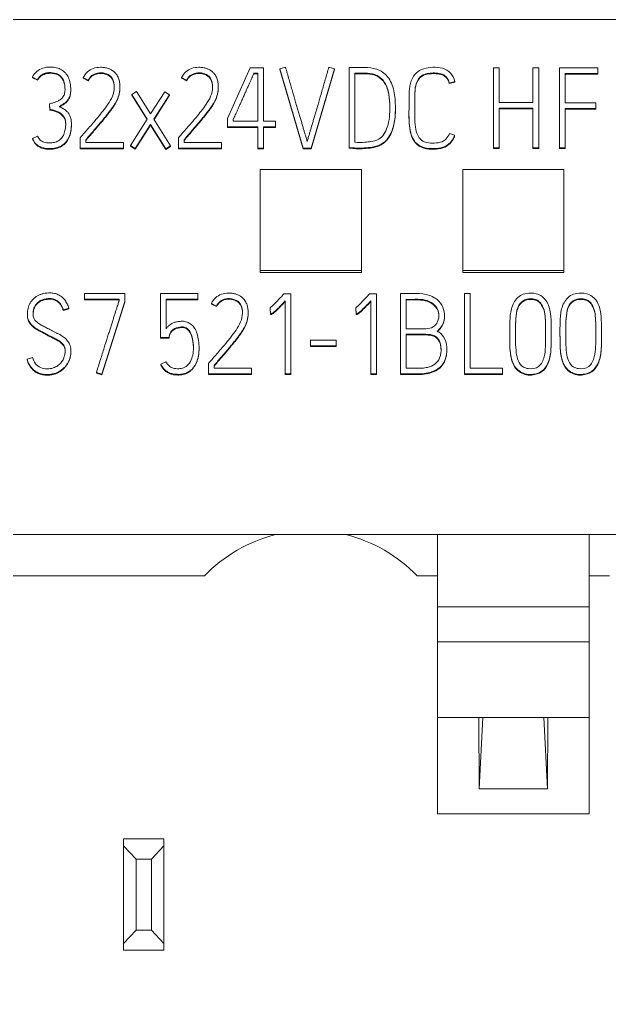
# Model space of a CAD drawing. Header units: millimetres. Extents: x 41350 to 54029, y 25852 to 34717.
# Drawn here: x 46989.67 to 47001.32, y 33548.62 to 33567.9 of the extents above; entities that cross this region are included whole.
import ezdxf

# ---------------------------------------------------------------- set-up
doc = ezdxf.new("R2010")
doc.units = ezdxf.units.MM
doc.set_wipeout_variables(frame=1)
doc.layers.add('! NO PLOT !', color=7, linetype='Continuous', true_color=0xff75dd, plot=False)
doc.layers.add('004-PI-DIN Šina', color=3, linetype='Continuous')
doc.layers.add('SI-ORMAR-Oprema', color=30, linetype='Continuous', lineweight=5)

# ---------------------------------------------------------------- blocks, each defined once
blk = doc.blocks.new('*U554')
at = {"layer": '004-PI-DIN Šina'}
for p, q in [((45.323, 69.85), (-241.3, 69.85)), ((45.323, 69.35), (-241.3, 69.35)), ((45.323, 57.85), (-241.3, 57.85)), ((45.323, 57.789), (-241.3, 57.789)), ((45.323, 52.625), (-241.3, 52.625))]:
    blk.add_line(p, q, dxfattribs=at)
blk = doc.blocks.new('6ES7521-1BL00-0AB0')
blk.add_wipeout([(-17.4, 69.029), (17.4, 69.029), (17.4, -77.971), (-17.4, -77.971)]).dxf.layer = 'SI-ORMAR-Oprema'
blk.add_wipeout([(-17.4, 69.029), (17.4, 69.029), (17.4, -77.971), (-17.4, -77.971)]).dxf.layer = 'SI-ORMAR-Oprema'
at = {"layer": 'SI-ORMAR-Oprema'}
for p, q in [((12.4, 69.029), (-12.4, 69.029)), ((-5.198, 68.075), (-5.646, 67.071)), ((-4.934, 68.075), (-5.198, 68.075)), ((-4.934, 67.018), (-4.934, 68.075)), ((-4.501, 68.086), (-4.61, 68.055)), ((-4.61, 68.055), (-4.148, 66.488)), ((-4.61, 68.055), (-4.61, 68.043)), ((-4.61, 68.043), (-4.148, 66.475)), ((-3.993, 66.488), (-3.533, 68.055)), ((-3.993, 66.475), (-3.533, 68.043)), ((-3.533, 68.055), (-3.642, 68.086)), ((-3.533, 68.055), (-3.533, 68.043)), ((-3.243, 68.079), (-3.243, 66.499)), ((-0.393, 68.073), (-0.393, 66.49)), ((-0.282, 68.073), (-0.393, 68.073)), ((-0.282, 67.386), (-0.282, 68.073)), ((0.501, 68.073), (0.388, 68.073)), ((0.388, 68.073), (0.388, 67.386)), ((0.501, 66.49), (0.501, 68.073)), ((0.911, 68.075), (0.911, 66.492)), ((1.673, 68.075), (0.911, 68.075)), ((1.673, 67.963), (1.673, 68.075)), ((-9.498, 67.89), (-9.498, 67.877)), ((-9.396, 67.839), (-9.498, 67.89)), ((-9.396, 67.827), (-9.498, 67.877)), ((-8.495, 67.879), (-8.495, 67.866)), ((-8.396, 67.828), (-8.495, 67.879)), ((-8.396, 67.816), (-8.495, 67.866)), ((-6.554, 67.879), (-6.554, 67.866)), ((-6.454, 67.828), (-6.554, 67.879)), ((-6.454, 67.816), (-6.554, 67.866)), ((-5.125, 67.965), (-5.125, 67.952)), ((-5.125, 67.965), (-5.047, 67.965)), ((-5.125, 67.952), (-5.047, 67.952)), ((-5.047, 67.965), (-5.047, 67.018)), ((-3.13, 67.967), (-3.13, 66.602)), ((1.025, 67.382), (1.025, 67.963)), ((1.025, 67.963), (1.673, 67.963)), ((1.025, 67.95), (1.673, 67.95)), ((1.673, 67.963), (1.673, 67.95)), ((-9.396, 67.839), (-9.396, 67.827)), ((-8.742, 67.629), (-8.742, 67.651)), ((-8.396, 67.828), (-8.396, 67.816)), ((-7.77, 67.687), (-7.77, 67.7)), ((-6.454, 67.828), (-6.454, 67.816)), ((-5.828, 67.687), (-5.828, 67.7)), ((-1.157, 67.8), (-1.265, 67.773)), ((-1.157, 67.787), (-1.265, 67.761)), ((-1.265, 67.773), (-1.265, 67.761)), ((-1.157, 67.8), (-1.157, 67.787)), ((-7.441, 67.606), (-7.537, 67.547)), ((-7.537, 67.547), (-7.537, 67.534)), ((-7.537, 67.547), (-7.231, 67.06)), ((-7.537, 67.534), (-7.235, 67.054)), ((-7.164, 67.164), (-7.441, 67.606)), ((-6.884, 67.602), (-7.164, 67.164)), ((-7.1, 67.06), (-6.791, 67.542)), ((-7.096, 67.054), (-6.791, 67.53)), ((-6.791, 67.542), (-6.884, 67.602)), ((-6.791, 67.542), (-6.791, 67.53)), ((-9.159, 67.362), (-9.159, 67.349)), ((-9.152, 67.252), (-9.159, 67.362)), ((-9.152, 67.239), (-9.159, 67.349)), ((-2.328, 67.262), (-2.328, 67.274)), ((-2.06, 67.438), (-2.06, 67.426)), ((-2.06, 67.303), (-2.06, 67.316)), ((0.388, 67.386), (-0.282, 67.386)), ((-0.282, 66.49), (-0.282, 67.274)), ((-0.282, 67.274), (0.388, 67.274)), ((0.388, 67.274), (0.388, 66.49)), ((1.633, 67.382), (1.025, 67.382)), ((1.025, 66.492), (1.025, 67.272)), ((1.025, 67.272), (1.633, 67.272)), ((1.633, 67.272), (1.633, 67.382)), ((1.633, 67.272), (1.633, 67.259)), ((-9.152, 67.252), (-9.152, 67.239)), ((-2.061, 67.138), (-2.061, 67.126)), ((-0.282, 67.261), (0.388, 67.261)), ((1.025, 67.259), (1.633, 67.259)), ((-8.728, 66.943), (-8.728, 66.964)), ((-7.231, 67.06), (-7.563, 66.536)), ((-7.468, 66.477), (-7.166, 66.955)), ((-7.468, 66.464), (-7.166, 66.942)), ((-7.166, 66.955), (-6.864, 66.473)), ((-7.166, 66.955), (-7.166, 66.942)), ((-7.166, 66.942), (-6.864, 66.46)), ((-6.769, 66.53), (-7.1, 67.06)), ((-5.646, 67.071), (-5.646, 66.908)), ((-5.646, 66.908), (-5.646, 66.896)), ((-5.646, 66.908), (-5.047, 66.908)), ((-5.646, 66.896), (-5.047, 66.896)), ((-5.535, 67.018), (-5.535, 67.047)), ((-5.535, 67.034), (-5.532, 67.042)), ((-5.047, 67.018), (-5.535, 67.018)), ((-5.047, 66.908), (-5.047, 66.488)), ((-4.698, 67.018), (-4.934, 67.018)), ((-4.934, 66.488), (-4.934, 66.908)), ((-4.934, 66.908), (-4.698, 66.908)), ((-4.934, 66.896), (-4.698, 66.896)), ((-4.698, 66.908), (-4.698, 67.018)), ((-4.698, 66.908), (-4.698, 66.896)), ((-9.498, 66.677), (-9.396, 66.724)), ((-8.555, 66.488), (-8.555, 66.69)), ((-6.614, 66.488), (-6.614, 66.69)), ((-1.263, 66.776), (-1.159, 66.739)), ((-1.159, 66.739), (-1.159, 66.726)), ((-9.498, 66.677), (-9.498, 66.665)), ((-8.444, 66.651), (-8.444, 66.598)), ((-8.444, 66.598), (-7.703, 66.598)), ((-7.703, 66.598), (-7.703, 66.488)), ((-7.563, 66.536), (-7.563, 66.524)), ((-7.563, 66.536), (-7.468, 66.477)), ((-7.563, 66.524), (-7.468, 66.464)), ((-6.864, 66.473), (-6.769, 66.53)), ((-6.864, 66.46), (-6.769, 66.517)), ((-6.769, 66.53), (-6.769, 66.517)), ((-6.503, 66.651), (-6.503, 66.598)), ((-6.503, 66.598), (-5.761, 66.598)), ((-5.761, 66.598), (-5.761, 66.488)), ((-3.243, 66.499), (-3.243, 66.486)), ((-8.555, 66.488), (-8.555, 66.475)), ((-7.703, 66.488), (-8.555, 66.488)), ((-7.703, 66.475), (-8.555, 66.475)), ((-7.703, 66.488), (-7.703, 66.475)), ((-7.468, 66.477), (-7.468, 66.464)), ((-6.864, 66.473), (-6.864, 66.46)), ((-5.761, 66.488), (-6.614, 66.488)), ((-6.614, 66.488), (-6.614, 66.475)), ((-5.761, 66.475), (-6.614, 66.475)), ((-5.761, 66.488), (-5.761, 66.475)), ((-5.047, 66.488), (-5.047, 66.475)), ((-5.047, 66.488), (-4.934, 66.488)), ((-5.047, 66.475), (-4.934, 66.475)), ((-4.934, 66.488), (-4.934, 66.475)), ((-4.148, 66.488), (-3.993, 66.488)), ((-4.148, 66.488), (-4.148, 66.475)), ((-4.148, 66.475), (-3.993, 66.475)), ((-3.993, 66.488), (-3.993, 66.475)), ((-0.393, 66.49), (-0.282, 66.49)), ((-0.393, 66.49), (-0.393, 66.477)), ((-0.393, 66.477), (-0.282, 66.477)), ((-0.282, 66.49), (-0.282, 66.477)), ((0.388, 66.49), (0.388, 66.477)), ((0.388, 66.49), (0.501, 66.49)), ((0.388, 66.477), (0.501, 66.477)), ((0.501, 66.49), (0.501, 66.477)), ((0.911, 66.492), (1.025, 66.492)), ((0.911, 66.492), (0.911, 66.48)), ((0.911, 66.48), (1.025, 66.48)), ((1.025, 66.492), (1.025, 66.48)), ((-5, 66.064), (-5, 64.065)), ((-3, 66.064), (-5, 66.064)), ((-3, 64.065), (-3, 66.064)), ((-1, 66.064), (-1, 64.065)), ((1, 66.064), (-1, 66.064)), ((1, 64.065), (1, 66.064)), ((-5, 64.065), (-5, 64.027)), ((-5, 64.065), (-3, 64.065)), ((-5, 64.027), (-3, 64.027)), ((-3, 64.065), (-3, 64.027)), ((-1, 64.065), (-1, 64.027)), ((-1, 64.065), (1, 64.065)), ((-1, 64.027), (1, 64.027)), ((1, 64.065), (1, 64.027)), ((-8.473, 63.614), (-8.473, 63.501)), ((-7.674, 63.614), (-8.473, 63.614)), ((-7.674, 63.453), (-7.674, 63.614)), ((-6.969, 63.611), (-6.23, 63.611)), ((-6.969, 62.74), (-6.969, 63.611)), ((-6.23, 63.611), (-6.23, 63.501)), ((-2.226, 62.024), (-2.226, 63.609)), ((-0.964, 63.609), (-0.964, 62.024)), ((-0.851, 63.609), (-0.964, 63.609)), ((-0.851, 62.137), (-0.851, 63.609)), ((-8.473, 63.501), (-8.473, 63.489)), ((-8.473, 63.501), (-7.785, 63.501)), ((-8.473, 63.489), (-7.785, 63.489)), ((-8.129, 62.018), (-7.674, 63.453)), ((-8.129, 62.005), (-7.674, 63.44)), ((-7.785, 63.501), (-7.785, 63.471)), ((-7.674, 63.453), (-7.674, 63.44)), ((-6.858, 63.501), (-6.858, 62.916)), ((-6.23, 63.501), (-6.858, 63.501)), ((-6.23, 63.489), (-6.858, 63.489)), ((-6.23, 63.501), (-6.23, 63.489)), ((-5.963, 63.416), (-5.963, 63.403)), ((-5.864, 63.365), (-5.963, 63.416)), ((-4.534, 63.603), (-4.394, 63.603)), ((-4.505, 62.022), (-4.505, 63.466)), ((-4.394, 63.603), (-4.394, 62.022)), ((-2.843, 63.603), (-2.703, 63.603)), ((-2.814, 62.022), (-2.814, 63.466)), ((-2.703, 63.603), (-2.703, 62.022)), ((-2.113, 63.497), (-2.113, 62.916)), ((-8.779, 63.321), (-8.888, 63.29)), ((-8.779, 63.308), (-8.888, 63.277)), ((-8.888, 63.29), (-8.888, 63.277)), ((-8.779, 63.321), (-8.779, 63.308)), ((-5.864, 63.352), (-5.963, 63.403)), ((-5.864, 63.365), (-5.864, 63.352)), ((-5.238, 63.223), (-5.238, 63.236)), ((-4.803, 63.328), (-4.803, 63.315)), ((-4.796, 63.211), (-4.803, 63.328)), ((-4.796, 63.198), (-4.803, 63.315)), ((-3.112, 63.328), (-3.112, 63.315)), ((-3.105, 63.211), (-3.112, 63.328)), ((-3.105, 63.198), (-3.112, 63.315)), ((-9.598, 63.201), (-9.598, 63.188)), ((-4.796, 63.211), (-4.796, 63.198)), ((-3.105, 63.211), (-3.105, 63.198)), ((-1.358, 63.161), (-1.358, 63.182)), ((-0.07, 62.875), (-0.07, 62.863)), ((0.75, 62.832), (0.75, 62.844)), ((0.922, 62.875), (0.922, 62.863)), ((1.741, 62.832), (1.741, 62.844)), ((-6.969, 62.74), (-6.969, 62.727)), ((-6.8, 62.74), (-6.969, 62.74)), ((-6.8, 62.727), (-6.969, 62.727)), ((-6.8, 62.74), (-6.8, 62.727)), ((-4.004, 62.687), (-4.004, 62.575)), ((-3.498, 62.687), (-4.004, 62.687)), ((-3.498, 62.575), (-3.498, 62.687)), ((-2.113, 62.806), (-2.113, 62.134)), ((-8.737, 62.463), (-8.737, 62.476)), ((-6.207, 62.521), (-6.207, 62.534)), ((-4.004, 62.575), (-4.004, 62.562)), ((-4.004, 62.575), (-3.498, 62.575)), ((-4.004, 62.562), (-3.498, 62.562)), ((-3.498, 62.575), (-3.498, 62.562)), ((-1.314, 62.489), (-1.314, 62.502)), ((-9.605, 62.317), (-9.496, 62.348)), ((-9.605, 62.317), (-9.605, 62.304)), ((-6.964, 62.218), (-6.862, 62.264)), ((-6.964, 62.218), (-6.964, 62.205)), ((-6.023, 62.024), (-6.023, 62.227)), ((-5.912, 62.187), (-5.912, 62.134)), ((-5.912, 62.134), (-5.171, 62.134)), ((-5.171, 62.134), (-5.171, 62.024)), ((-0.216, 62.137), (-0.851, 62.137)), ((-0.216, 62.024), (-0.216, 62.137)), ((-8.236, 62.053), (-8.129, 62.018)), ((-8.236, 62.053), (-8.236, 62.04)), ((-8.236, 62.04), (-8.129, 62.005)), ((-8.129, 62.018), (-8.129, 62.005)), ((-6.023, 62.024), (-6.023, 62.012)), ((-5.171, 62.024), (-6.023, 62.024)), ((-5.171, 62.012), (-6.023, 62.012)), ((-5.171, 62.024), (-5.171, 62.012)), ((-4.505, 62.022), (-4.505, 62.01)), ((-4.394, 62.022), (-4.505, 62.022)), ((-4.394, 62.01), (-4.505, 62.01)), ((-4.394, 62.022), (-4.394, 62.01)), ((-2.814, 62.022), (-2.814, 62.01)), ((-2.703, 62.022), (-2.814, 62.022)), ((-2.703, 62.01), (-2.814, 62.01)), ((-2.703, 62.022), (-2.703, 62.01)), ((-2.226, 62.024), (-2.226, 62.012)), ((-0.964, 62.024), (-0.964, 62.012)), ((-0.964, 62.024), (-0.216, 62.024)), ((-0.964, 62.012), (-0.216, 62.012)), ((-0.216, 62.024), (-0.216, 62.012)), ((12.4, 58.845), (-12.4, 58.845)), ((-1.5, 58.845), (-1.5, 57.418)), ((1.5, 58.845), (1.5, 57.418)), ((-6.1, 58.029), (-10, 58.029)), ((-1.5, 58.029), (-1.9, 58.029)), ((1.9, 58.029), (1.5, 58.029)), ((-1.5, 57.418), (-1.5, 56.729)), ((-1.5, 57.418), (1.5, 57.418)), ((1.5, 57.418), (1.5, 56.729)), ((-1.5, 56.729), (-1.5, 55.229)), ((-1.5, 56.729), (1.5, 56.729)), ((1.5, 56.729), (1.5, 55.229)), ((-1.5, 55.229), (-1.5, 53.329)), ((-1.5, 55.229), (1.5, 55.229)), ((-0.682, 55.229), (-0.674, 53.818)), ((-0.6, 55.229), (-0.674, 53.818)), ((0.674, 53.818), (0.6, 55.229)), ((0.674, 53.818), (0.682, 55.229)), ((1.5, 55.229), (1.5, 53.329)), ((-0.674, 53.818), (0.674, 53.818)), ((1.5, 53.329), (-1.5, 53.329)), ((-7.7, 52.829), (-6.9, 52.829)), ((-7.7, 52.695), (-7.7, 52.829)), ((-6.9, 52.829), (-6.9, 52.695)), ((-7.45, 52.429), (-7.7, 52.695)), ((-7.7, 50.762), (-7.7, 52.695)), ((-6.9, 52.695), (-7.15, 52.429)), ((-6.9, 52.695), (-6.9, 50.762)), ((-7.15, 52.429), (-7.45, 52.429)), ((-7.45, 52.429), (-7.45, 51.029)), ((-7.15, 51.029), (-7.15, 52.429)), ((-7.7, 50.762), (-7.45, 51.029)), ((-7.45, 51.029), (-7.15, 51.029)), ((-7.15, 51.029), (-6.9, 50.762)), ((-7.7, 50.629), (-7.7, 50.762)), ((-6.9, 50.762), (-6.9, 50.629)), ((-6.9, 50.629), (-7.7, 50.629))]:
    blk.add_line(p, q, dxfattribs=at)
for start, end in [(103.753, 136.3972), (43.6028, 76.247)]:
    blk.add_arc((-4, 56.029), 2.9, start, end, dxfattribs=at)
for points, knots in [([(-9.498, 67.89), (-9.479, 67.933), (-9.422, 68.006), (-9.293, 68.077), (-9.155, 68.093), (-9.028, 68.081), (-8.924, 68.042), (-8.841, 67.974), (-8.782, 67.881), (-8.748, 67.766), (-8.74, 67.666), (-8.743, 67.59), (-8.749, 67.547), (-8.761, 67.509), (-8.776, 67.475), (-8.793, 67.445), (-8.814, 67.419), (-8.837, 67.395), (-8.862, 67.374), (-8.888, 67.356), (-8.915, 67.34), (-8.941, 67.325), (-8.959, 67.316), (-8.968, 67.311)], [0, 0, 0, 0, 0.090044, 0.177969, 0.277991, 0.355408, 0.424426, 0.491004, 0.560177, 0.636379, 0.72419, 0.755913, 0.784262, 0.809647, 0.83316, 0.855708, 0.877614, 0.899011, 0.919895, 0.94045, 0.960699, 0.980541, 1, 1, 1, 1]), ([(-8.495, 67.879), (-8.476, 67.922), (-8.42, 67.997), (-8.298, 68.072), (-8.19, 68.086), (-8.114, 68.083), (-8.075, 68.079), (-8.039, 68.071), (-8.006, 68.062), (-7.976, 68.051), (-7.949, 68.038), (-7.924, 68.024), (-7.902, 68.009), (-7.883, 67.993), (-7.866, 67.976), (-7.852, 67.96), (-7.834, 67.937), (-7.815, 67.907), (-7.797, 67.868), (-7.785, 67.828), (-7.776, 67.786), (-7.771, 67.743), (-7.769, 67.702), (-7.771, 67.663), (-7.774, 67.626), (-7.779, 67.589), (-7.787, 67.553), (-7.796, 67.519), (-7.81, 67.481), (-7.829, 67.434), (-7.859, 67.38), (-7.896, 67.321), (-7.94, 67.259), (-7.989, 67.193), (-8.044, 67.124), (-8.103, 67.051), (-8.166, 66.976), (-8.233, 66.898), (-8.302, 66.817), (-8.373, 66.735), (-8.42, 66.679), (-8.444, 66.651)], [0, 0, 0, 0, 0.061339, 0.118477, 0.180647, 0.199061, 0.216082, 0.231833, 0.246526, 0.260308, 0.273254, 0.285426, 0.29689, 0.307753, 0.31802, 0.327627, 0.336606, 0.355189, 0.37361, 0.392165, 0.410785, 0.42927, 0.447741, 0.464235, 0.480574, 0.496814, 0.51268, 0.527892, 0.542508, 0.566365, 0.593275, 0.623397, 0.656474, 0.692185, 0.730563, 0.771282, 0.814001, 0.858722, 0.904903, 0.951996, 1, 1, 1, 1]), ([(-6.554, 67.879), (-6.534, 67.922), (-6.478, 67.997), (-6.356, 68.072), (-6.248, 68.086), (-6.173, 68.083), (-6.133, 68.079), (-6.097, 68.071), (-6.064, 68.062), (-6.034, 68.051), (-6.007, 68.038), (-5.982, 68.024), (-5.96, 68.009), (-5.941, 67.993), (-5.925, 67.976), (-5.91, 67.96), (-5.892, 67.937), (-5.873, 67.907), (-5.855, 67.868), (-5.843, 67.828), (-5.834, 67.786), (-5.829, 67.743), (-5.828, 67.702), (-5.829, 67.663), (-5.832, 67.626), (-5.838, 67.589), (-5.845, 67.553), (-5.854, 67.519), (-5.868, 67.481), (-5.888, 67.434), (-5.917, 67.38), (-5.954, 67.321), (-5.998, 67.259), (-6.047, 67.193), (-6.102, 67.124), (-6.161, 67.051), (-6.225, 66.976), (-6.291, 66.898), (-6.361, 66.817), (-6.431, 66.735), (-6.479, 66.679), (-6.503, 66.651)], [0, 0, 0, 0, 0.061339, 0.118477, 0.180647, 0.199061, 0.216082, 0.231833, 0.246526, 0.260308, 0.273254, 0.285426, 0.29689, 0.307753, 0.31802, 0.327627, 0.336606, 0.355189, 0.37361, 0.392165, 0.410785, 0.42927, 0.447741, 0.464235, 0.480574, 0.496814, 0.51268, 0.527892, 0.542508, 0.566365, 0.593275, 0.623397, 0.656474, 0.692185, 0.730563, 0.771282, 0.814001, 0.858722, 0.904903, 0.951996, 1, 1, 1, 1]), ([(-4.07, 66.62), (-4.073, 66.626), (-4.078, 66.643), (-4.087, 66.675), (-4.1, 66.718), (-4.116, 66.77), (-4.134, 66.831), (-4.153, 66.898), (-4.175, 66.972), (-4.197, 67.051), (-4.222, 67.134), (-4.247, 67.22), (-4.273, 67.307), (-4.312, 67.437), (-4.363, 67.615), (-4.431, 67.845), (-4.477, 68.004), (-4.501, 68.086)], [0, 0, 0, 0, 0.013272, 0.034859, 0.06476, 0.101229, 0.142516, 0.188621, 0.238884, 0.292645, 0.349905, 0.409112, 0.468717, 0.528719, 0.675164, 0.832258, 1, 1, 1, 1]), ([(-3.642, 68.086), (-3.667, 68.004), (-3.713, 67.845), (-3.781, 67.615), (-3.832, 67.437), (-3.869, 67.307), (-3.894, 67.22), (-3.919, 67.134), (-3.944, 67.051), (-3.967, 66.972), (-3.989, 66.898), (-4.009, 66.831), (-4.027, 66.771), (-4.042, 66.718), (-4.054, 66.675), (-4.063, 66.643), (-4.068, 66.626), (-4.07, 66.62)], [0, 0, 0, 0, 0.167989, 0.325145, 0.471471, 0.531274, 0.590769, 0.649955, 0.70726, 0.76111, 0.811506, 0.857719, 0.899023, 0.935417, 0.96522, 0.986746, 1, 1, 1, 1]), ([(-3.243, 66.499), (-3.196, 66.493), (-3.097, 66.485), (-2.945, 66.486), (-2.793, 66.503), (-2.633, 66.54), (-2.498, 66.635), (-2.419, 66.771), (-2.363, 66.924), (-2.327, 67.13), (-2.326, 67.398), (-2.359, 67.693), (-2.501, 67.961), (-2.752, 68.08), (-3, 68.081), (-3.161, 68.084), (-3.243, 68.079)], [0, 0, 0, 0, 0.048928, 0.10152, 0.156673, 0.206259, 0.270351, 0.31956, 0.366981, 0.439378, 0.534587, 0.645045, 0.746603, 0.832762, 0.916147, 1, 1, 1, 1]), ([(-1.159, 66.739), (-1.166, 66.714), (-1.193, 66.651), (-1.279, 66.55), (-1.431, 66.478), (-1.621, 66.474), (-1.821, 66.494), (-1.983, 66.64), (-2.044, 66.836), (-2.063, 67.044), (-2.059, 67.256), (-2.061, 67.461), (-2.058, 67.666), (-2.015, 67.86), (-1.899, 68.001), (-1.751, 68.068), (-1.585, 68.089), (-1.397, 68.08), (-1.223, 67.978), (-1.171, 67.868), (-1.157, 67.8)], [0, 0, 0, 0, 0.023749, 0.063372, 0.118592, 0.172501, 0.236244, 0.297229, 0.359591, 0.421629, 0.490644, 0.554667, 0.610982, 0.680492, 0.733777, 0.772528, 0.826559, 0.886213, 0.942216, 1, 1, 1, 1]), ([(-9.159, 67.362), (-9.147, 67.365), (-9.123, 67.372), (-9.087, 67.383), (-9.051, 67.395), (-9.016, 67.407), (-8.984, 67.423), (-8.953, 67.441), (-8.926, 67.463), (-8.902, 67.489), (-8.881, 67.518), (-8.866, 67.553), (-8.857, 67.593), (-8.852, 67.686), (-8.865, 67.818), (-8.977, 67.96), (-9.096, 67.98), (-9.166, 67.978), (-9.189, 67.976), (-9.212, 67.973), (-9.236, 67.968), (-9.259, 67.962), (-9.281, 67.953), (-9.303, 67.942), (-9.324, 67.928), (-9.345, 67.911), (-9.364, 67.891), (-9.382, 67.867), (-9.392, 67.849), (-9.396, 67.839)], [0, 0, 0, 0, 0.029364, 0.059027, 0.088993, 0.118548, 0.147162, 0.175106, 0.202604, 0.230099, 0.258166, 0.287672, 0.320058, 0.356367, 0.509421, 0.627625, 0.757774, 0.775505, 0.793677, 0.812339, 0.831209, 0.85007, 0.86906, 0.888397, 0.908411, 0.929359, 0.951405, 0.974839, 1, 1, 1, 1]), ([(-8.855, 67.64), (-8.855, 67.699), (-8.869, 67.81), (-8.977, 67.948), (-9.096, 67.967), (-9.166, 67.965), (-9.189, 67.963), (-9.212, 67.96), (-9.236, 67.956), (-9.259, 67.949), (-9.281, 67.94), (-9.303, 67.929), (-9.324, 67.915), (-9.345, 67.898), (-9.364, 67.878), (-9.382, 67.854), (-9.392, 67.836), (-9.396, 67.827)], [0, 0, 0, 0, 0.222922, 0.410158, 0.616314, 0.644399, 0.673184, 0.702745, 0.732635, 0.762511, 0.792591, 0.823221, 0.854923, 0.888104, 0.923025, 0.960145, 1, 1, 1, 1]), ([(-8.555, 66.69), (-8.526, 66.724), (-8.471, 66.788), (-8.387, 66.883), (-8.292, 66.994), (-8.188, 67.116), (-8.08, 67.252), (-7.979, 67.391), (-7.894, 67.55), (-7.871, 67.733), (-7.923, 67.904), (-8.069, 67.975), (-8.204, 67.981), (-8.329, 67.928), (-8.377, 67.866), (-8.396, 67.828)], [0, 0, 0, 0, 0.068794, 0.128406, 0.193582, 0.291346, 0.373604, 0.45943, 0.554437, 0.645803, 0.738171, 0.803969, 0.878932, 0.940491, 1, 1, 1, 1]), ([(-7.882, 67.682), (-7.882, 67.695), (-7.886, 67.769), (-7.923, 67.891), (-8.069, 67.962), (-8.204, 67.968), (-8.329, 67.915), (-8.377, 67.853), (-8.396, 67.816)], [0, 0, 0, 0, 0.051721, 0.299015, 0.475174, 0.675868, 0.840679, 1, 1, 1, 1]), ([(-6.614, 66.69), (-6.584, 66.724), (-6.529, 66.788), (-6.446, 66.883), (-6.351, 66.994), (-6.246, 67.116), (-6.138, 67.252), (-6.038, 67.391), (-5.952, 67.55), (-5.929, 67.733), (-5.981, 67.904), (-6.127, 67.975), (-6.263, 67.981), (-6.387, 67.928), (-6.435, 67.866), (-6.454, 67.828)], [0, 0, 0, 0, 0.068794, 0.128406, 0.193582, 0.291346, 0.373604, 0.45943, 0.554437, 0.645803, 0.738171, 0.803969, 0.878932, 0.940491, 1, 1, 1, 1]), ([(-5.941, 67.682), (-5.941, 67.695), (-5.944, 67.769), (-5.981, 67.891), (-6.127, 67.962), (-6.263, 67.968), (-6.387, 67.915), (-6.435, 67.853), (-6.454, 67.816)], [0, 0, 0, 0, 0.051721, 0.299015, 0.475174, 0.675868, 0.840679, 1, 1, 1, 1]), ([(-5.535, 67.047), (-5.534, 67.05), (-5.528, 67.061), (-5.518, 67.085), (-5.501, 67.121), (-5.48, 67.167), (-5.456, 67.222), (-5.429, 67.282), (-5.399, 67.348), (-5.368, 67.418), (-5.335, 67.491), (-5.303, 67.564), (-5.271, 67.635), (-5.241, 67.703), (-5.213, 67.766), (-5.187, 67.823), (-5.165, 67.874), (-5.147, 67.915), (-5.134, 67.944), (-5.127, 67.959), (-5.125, 67.965)], [0, 0, 0, 0, 0.010734, 0.036404, 0.077011, 0.128795, 0.187998, 0.254619, 0.326966, 0.403344, 0.483752, 0.564544, 0.642072, 0.716335, 0.785641, 0.848294, 0.904294, 0.950045, 0.981947, 1, 1, 1, 1]), ([(-3.13, 66.602), (-3.063, 66.598), (-2.957, 66.598), (-2.799, 66.616), (-2.657, 66.647), (-2.545, 66.76), (-2.478, 66.916), (-2.442, 67.102), (-2.437, 67.323), (-2.451, 67.554), (-2.518, 67.782), (-2.679, 67.942), (-2.871, 67.969), (-3.018, 67.967), (-3.1, 67.967), (-3.13, 67.967)], [0, 0, 0, 0, 0.085013, 0.135874, 0.205821, 0.265138, 0.333279, 0.422662, 0.50952, 0.618636, 0.722487, 0.80996, 0.894466, 0.962458, 1, 1, 1, 1]), ([(-2.44, 67.257), (-2.44, 67.269), (-2.441, 67.365), (-2.451, 67.542), (-2.518, 67.769), (-2.679, 67.93), (-2.871, 67.956), (-3.018, 67.954), (-3.1, 67.955), (-3.13, 67.954)], [0, 0, 0, 0, 0.030851, 0.246457, 0.451657, 0.624495, 0.791473, 0.92582, 1, 1, 1, 1]), ([(-1.265, 67.773), (-1.276, 67.825), (-1.312, 67.901), (-1.431, 67.966), (-1.553, 67.974), (-1.672, 67.968), (-1.795, 67.94), (-1.899, 67.837), (-1.945, 67.671), (-1.947, 67.49), (-1.946, 67.294), (-1.948, 67.101), (-1.943, 66.911), (-1.902, 66.753), (-1.824, 66.635), (-1.697, 66.585), (-1.558, 66.585), (-1.423, 66.595), (-1.316, 66.669), (-1.278, 66.731), (-1.263, 66.776)], [0, 0, 0, 0, 0.052928, 0.097969, 0.144851, 0.190624, 0.232935, 0.284925, 0.348337, 0.424764, 0.49245, 0.572241, 0.64631, 0.708712, 0.757514, 0.801091, 0.856423, 0.915681, 0.949914, 1, 1, 1, 1]), ([(-1.265, 67.761), (-1.276, 67.812), (-1.312, 67.888), (-1.431, 67.953), (-1.553, 67.961), (-1.672, 67.955), (-1.795, 67.928), (-1.899, 67.824), (-1.945, 67.658), (-1.947, 67.477), (-1.946, 67.306), (-1.947, 67.202), (-1.947, 67.158)], [0, 0, 0, 0, 0.097342, 0.180178, 0.266401, 0.350584, 0.428399, 0.524015, 0.640638, 0.781197, 0.905681, 1, 1, 1, 1]), ([(-7.77, 67.689), (-7.77, 67.688), (-7.77, 67.676), (-7.771, 67.65), (-7.774, 67.613), (-7.779, 67.576), (-7.787, 67.541), (-7.796, 67.507), (-7.81, 67.468), (-7.829, 67.422), (-7.859, 67.367), (-7.896, 67.308), (-7.94, 67.246), (-7.989, 67.18), (-8.044, 67.111), (-8.103, 67.039), (-8.166, 66.963), (-8.233, 66.885), (-8.302, 66.804), (-8.373, 66.722), (-8.42, 66.666), (-8.444, 66.638)], [0, 0, 0, 0, 0.000351, 0.030208, 0.059783, 0.089178, 0.117897, 0.145433, 0.17189, 0.215074, 0.263783, 0.318309, 0.378181, 0.442821, 0.512289, 0.585996, 0.663321, 0.744272, 0.827864, 0.913107, 1, 1, 1, 1]), ([(-5.828, 67.689), (-5.828, 67.688), (-5.828, 67.676), (-5.829, 67.65), (-5.832, 67.613), (-5.838, 67.576), (-5.845, 67.541), (-5.854, 67.507), (-5.868, 67.468), (-5.888, 67.422), (-5.917, 67.367), (-5.954, 67.308), (-5.998, 67.246), (-6.047, 67.18), (-6.102, 67.111), (-6.161, 67.039), (-6.225, 66.963), (-6.291, 66.885), (-6.361, 66.804), (-6.431, 66.722), (-6.479, 66.666), (-6.503, 66.638)], [0, 0, 0, 0, 0.000351, 0.030208, 0.059783, 0.089178, 0.117897, 0.145433, 0.17189, 0.215074, 0.263783, 0.318309, 0.378181, 0.442821, 0.512289, 0.585996, 0.663321, 0.744272, 0.827864, 0.913107, 1, 1, 1, 1]), ([(-8.742, 67.626), (-8.742, 67.626), (-8.742, 67.609), (-8.743, 67.577), (-8.749, 67.534), (-8.761, 67.496), (-8.776, 67.463), (-8.793, 67.433), (-8.814, 67.406), (-8.837, 67.383), (-8.862, 67.362), (-8.888, 67.343), (-8.915, 67.327), (-8.941, 67.312), (-8.959, 67.303), (-8.968, 67.299)], [0, 0, 0, 0, 0.004463, 0.118969, 0.221294, 0.31292, 0.39779, 0.479177, 0.55825, 0.63548, 0.710862, 0.785053, 0.858141, 0.929761, 1, 1, 1, 1]), ([(-8.968, 67.311), (-8.956, 67.305), (-8.933, 67.292), (-8.899, 67.273), (-8.867, 67.252), (-8.838, 67.231), (-8.813, 67.207), (-8.791, 67.182), (-8.772, 67.154), (-8.757, 67.123), (-8.744, 67.09), (-8.735, 67.053), (-8.73, 67.014), (-8.727, 66.937), (-8.735, 66.831), (-8.771, 66.704), (-8.835, 66.602), (-8.924, 66.528), (-9.037, 66.485), (-9.137, 66.475), (-9.212, 66.478), (-9.258, 66.484), (-9.298, 66.494), (-9.334, 66.507), (-9.366, 66.522), (-9.394, 66.54), (-9.419, 66.56), (-9.441, 66.582), (-9.459, 66.605), (-9.474, 66.629), (-9.487, 66.653), (-9.495, 66.669), (-9.498, 66.677)], [0, 0, 0, 0, 0.025257, 0.04947, 0.072678, 0.09489, 0.116257, 0.13704, 0.157793, 0.179079, 0.201165, 0.224382, 0.249105, 0.275597, 0.367907, 0.447752, 0.519784, 0.588829, 0.660512, 0.741164, 0.772461, 0.800616, 0.825923, 0.849188, 0.871088, 0.891868, 0.911666, 0.930597, 0.948935, 0.96669, 0.983692, 1, 1, 1, 1]), ([(-9.396, 66.724), (-9.39, 66.709), (-9.375, 66.681), (-9.346, 66.646), (-9.311, 66.619), (-9.269, 66.601), (-9.219, 66.591), (-9.149, 66.588), (-9.067, 66.595), (-8.982, 66.626), (-8.916, 66.682), (-8.872, 66.762), (-8.848, 66.862), (-8.84, 66.951), (-8.843, 67.019), (-8.853, 67.059), (-8.869, 67.095), (-8.891, 67.126), (-8.916, 67.153), (-8.944, 67.176), (-8.976, 67.196), (-9.009, 67.213), (-9.045, 67.226), (-9.08, 67.236), (-9.116, 67.245), (-9.14, 67.25), (-9.152, 67.252)], [0, 0, 0, 0, 0.036915, 0.070606, 0.102584, 0.136025, 0.174009, 0.217714, 0.293477, 0.358868, 0.420065, 0.485571, 0.562465, 0.654475, 0.687582, 0.718308, 0.747613, 0.776093, 0.803947, 0.831767, 0.859738, 0.887815, 0.916282, 0.944737, 0.97262, 1, 1, 1, 1]), ([(-8.842, 66.95), (-8.842, 66.955), (-8.842, 66.974), (-8.843, 67.006), (-8.853, 67.046), (-8.869, 67.082), (-8.891, 67.113), (-8.916, 67.141), (-8.944, 67.164), (-8.976, 67.183), (-9.009, 67.2), (-9.045, 67.213), (-9.08, 67.224), (-9.116, 67.232), (-9.14, 67.237), (-9.152, 67.239)], [0, 0, 0, 0, 0.02887, 0.121921, 0.208278, 0.290642, 0.370687, 0.448975, 0.527165, 0.60578, 0.684693, 0.764704, 0.844679, 0.923045, 1, 1, 1, 1]), ([(-3.243, 66.486), (-3.196, 66.48), (-3.097, 66.472), (-2.945, 66.473), (-2.793, 66.49), (-2.633, 66.528), (-2.498, 66.622), (-2.419, 66.758), (-2.363, 66.912), (-2.334, 67.081), (-2.328, 67.206), (-2.328, 67.262)], [0, 0, 0, 0, 0.098443, 0.204258, 0.315227, 0.414995, 0.543949, 0.642959, 0.738369, 0.884032, 1, 1, 1, 1]), ([(-1.159, 66.726), (-1.166, 66.701), (-1.193, 66.638), (-1.279, 66.537), (-1.431, 66.466), (-1.621, 66.461), (-1.821, 66.482), (-1.983, 66.627), (-2.044, 66.823), (-2.06, 66.991), (-2.061, 67.092), (-2.061, 67.126)], [0, 0, 0, 0, 0.052439, 0.139927, 0.261857, 0.380889, 0.521635, 0.656293, 0.793992, 0.930972, 1, 1, 1, 1]), ([(-8.728, 66.951), (-8.728, 66.905), (-8.736, 66.815), (-8.771, 66.691), (-8.835, 66.589), (-8.924, 66.515), (-9.037, 66.472), (-9.137, 66.463), (-9.212, 66.465), (-9.258, 66.471), (-9.298, 66.481), (-9.334, 66.494), (-9.366, 66.509), (-9.394, 66.527), (-9.419, 66.547), (-9.441, 66.569), (-9.459, 66.593), (-9.474, 66.617), (-9.487, 66.641), (-9.495, 66.657), (-9.498, 66.665)], [0, 0, 0, 0, 0.121082, 0.232106, 0.332265, 0.428272, 0.527947, 0.640092, 0.683609, 0.722759, 0.757948, 0.790298, 0.82075, 0.849643, 0.877172, 0.903496, 0.928994, 0.953682, 0.977324, 1, 1, 1, 1]), ([(-9.496, 62.348), (-9.487, 62.303), (-9.448, 62.221), (-9.34, 62.136), (-9.23, 62.121), (-9.145, 62.126), (-9.089, 62.138), (-9.04, 62.158), (-8.998, 62.185), (-8.961, 62.214), (-8.93, 62.248), (-8.904, 62.284), (-8.884, 62.323), (-8.869, 62.363), (-8.859, 62.402), (-8.852, 62.44), (-8.85, 62.478), (-8.852, 62.517), (-8.862, 62.556), (-8.879, 62.59), (-8.902, 62.619), (-8.929, 62.646), (-8.961, 62.67), (-8.996, 62.693), (-9.034, 62.715), (-9.075, 62.735), (-9.119, 62.755), (-9.163, 62.777), (-9.209, 62.802), (-9.255, 62.827), (-9.302, 62.852), (-9.348, 62.876), (-9.394, 62.9), (-9.435, 62.926), (-9.474, 62.955), (-9.509, 62.985), (-9.539, 63.019), (-9.565, 63.056), (-9.585, 63.098), (-9.596, 63.146), (-9.6, 63.201), (-9.596, 63.259), (-9.586, 63.319), (-9.568, 63.374), (-9.543, 63.424), (-9.513, 63.47), (-9.477, 63.51), (-9.435, 63.545), (-9.388, 63.574), (-9.335, 63.596), (-9.277, 63.613), (-9.215, 63.623), (-9.144, 63.626), (-9.066, 63.619), (-8.987, 63.592), (-8.918, 63.547), (-8.858, 63.486), (-8.811, 63.409), (-8.789, 63.351), (-8.779, 63.321)], [0, 0, 0, 0, 0.042395, 0.079774, 0.121236, 0.140075, 0.157254, 0.173247, 0.188397, 0.202796, 0.216711, 0.230265, 0.243508, 0.256652, 0.269293, 0.280934, 0.291684, 0.304893, 0.316879, 0.328106, 0.339273, 0.350814, 0.362909, 0.375637, 0.388999, 0.403044, 0.417696, 0.432849, 0.448511, 0.464937, 0.481153, 0.497163, 0.51278, 0.527863, 0.542482, 0.556645, 0.570443, 0.584077, 0.597961, 0.612786, 0.629037, 0.64828, 0.666584, 0.684253, 0.701354, 0.717933, 0.734308, 0.750738, 0.767515, 0.784992, 0.803232, 0.822275, 0.842375, 0.868294, 0.892965, 0.917787, 0.943448, 0.970498, 1, 1, 1, 1]), ([(-5.963, 63.416), (-5.944, 63.459), (-5.888, 63.534), (-5.766, 63.608), (-5.658, 63.622), (-5.582, 63.619), (-5.543, 63.615), (-5.507, 63.608), (-5.474, 63.598), (-5.444, 63.587), (-5.417, 63.575), (-5.392, 63.561), (-5.37, 63.546), (-5.351, 63.529), (-5.334, 63.513), (-5.319, 63.496), (-5.302, 63.474), (-5.283, 63.444), (-5.265, 63.405), (-5.253, 63.364), (-5.244, 63.322), (-5.239, 63.28), (-5.237, 63.239), (-5.238, 63.199), (-5.242, 63.162), (-5.247, 63.125), (-5.255, 63.09), (-5.264, 63.056), (-5.278, 63.017), (-5.297, 62.971), (-5.327, 62.916), (-5.364, 62.858), (-5.408, 62.795), (-5.457, 62.729), (-5.512, 62.66), (-5.571, 62.588), (-5.634, 62.512), (-5.701, 62.434), (-5.77, 62.354), (-5.841, 62.271), (-5.888, 62.215), (-5.912, 62.187)], [0, 0, 0, 0, 0.061339, 0.118477, 0.180647, 0.199061, 0.216082, 0.231833, 0.246526, 0.260308, 0.273254, 0.285426, 0.29689, 0.307753, 0.31802, 0.327627, 0.336606, 0.355189, 0.37361, 0.392165, 0.410785, 0.42927, 0.447741, 0.464235, 0.480574, 0.496814, 0.51268, 0.527892, 0.542508, 0.566365, 0.593275, 0.623397, 0.656474, 0.692185, 0.730563, 0.771282, 0.814001, 0.858722, 0.904903, 0.951996, 1, 1, 1, 1]), ([(-2.226, 63.609), (-2.167, 63.61), (-2.021, 63.607), (-1.788, 63.62), (-1.554, 63.548), (-1.399, 63.393), (-1.348, 63.213), (-1.366, 63.051), (-1.429, 62.936), (-1.481, 62.888), (-1.505, 62.87)], [0, 0, 0, 0, 0.121799, 0.300471, 0.478612, 0.608153, 0.736749, 0.853072, 0.938599, 1, 1, 1, 1]), ([(0.26, 63.614), (0.218, 63.606), (0.094, 63.565), (-0.04, 63.373), (-0.073, 63.076), (-0.068, 62.779), (-0.069, 62.524), (-0.04, 62.314), (0.021, 62.149), (0.202, 62.015), (0.405, 61.996), (0.608, 62.091), (0.719, 62.285), (0.75, 62.518), (0.749, 62.773), (0.75, 63.027), (0.738, 63.24), (0.686, 63.425), (0.594, 63.551), (0.434, 63.623), (0.324, 63.625), (0.26, 63.614)], [0, 0, 0, 0, 0.03125, 0.09375, 0.15625, 0.25, 0.3125, 0.34375, 0.40625, 0.4375, 0.5, 0.546875, 0.59375, 0.65625, 0.71875, 0.78125, 0.84375, 0.875, 0.921875, 0.953125, 1, 1, 1, 1]), ([(1.252, 63.614), (1.21, 63.606), (1.086, 63.565), (0.952, 63.373), (0.919, 63.076), (0.923, 62.779), (0.923, 62.524), (0.952, 62.314), (1.013, 62.149), (1.194, 62.015), (1.397, 61.996), (1.6, 62.091), (1.71, 62.285), (1.742, 62.518), (1.741, 62.773), (1.742, 63.027), (1.73, 63.24), (1.678, 63.425), (1.586, 63.551), (1.426, 63.623), (1.316, 63.625), (1.252, 63.614)], [0, 0, 0, 0, 0.03125, 0.09375, 0.15625, 0.25, 0.3125, 0.34375, 0.40625, 0.4375, 0.5, 0.546875, 0.59375, 0.65625, 0.71875, 0.78125, 0.84375, 0.875, 0.921875, 0.953125, 1, 1, 1, 1]), ([(-8.888, 63.29), (-8.89, 63.297), (-8.895, 63.312), (-8.905, 63.335), (-8.916, 63.36), (-8.93, 63.385), (-8.946, 63.409), (-8.966, 63.433), (-8.988, 63.454), (-9.014, 63.473), (-9.042, 63.49), (-9.075, 63.503), (-9.111, 63.511), (-9.146, 63.513), (-9.179, 63.512), (-9.211, 63.508), (-9.246, 63.504), (-9.284, 63.496), (-9.321, 63.482), (-9.357, 63.462), (-9.392, 63.437), (-9.422, 63.404), (-9.45, 63.366), (-9.471, 63.318), (-9.483, 63.261), (-9.486, 63.207), (-9.484, 63.162), (-9.475, 63.129), (-9.459, 63.099), (-9.439, 63.073), (-9.415, 63.048), (-9.386, 63.026), (-9.354, 63.005), (-9.319, 62.985), (-9.28, 62.965), (-9.24, 62.945), (-9.198, 62.923), (-9.153, 62.9), (-9.106, 62.874), (-9.057, 62.849), (-9.007, 62.825), (-8.959, 62.8), (-8.914, 62.772), (-8.873, 62.743), (-8.835, 62.71), (-8.802, 62.673), (-8.774, 62.632), (-8.752, 62.586), (-8.74, 62.533), (-8.736, 62.476), (-8.74, 62.418), (-8.751, 62.361), (-8.768, 62.306), (-8.793, 62.252), (-8.824, 62.202), (-8.861, 62.157), (-8.904, 62.116), (-8.954, 62.08), (-9.009, 62.05), (-9.07, 62.027), (-9.136, 62.014), (-9.214, 62.009), (-9.299, 62.016), (-9.386, 62.042), (-9.461, 62.087), (-9.524, 62.148), (-9.573, 62.226), (-9.596, 62.286), (-9.605, 62.317)], [0, 0, 0, 0, 0.006902, 0.014527, 0.0229, 0.03171, 0.040697, 0.049939, 0.059406, 0.069126, 0.079243, 0.089792, 0.100957, 0.11302, 0.121351, 0.131067, 0.142193, 0.154038, 0.166072, 0.178522, 0.191399, 0.204849, 0.219214, 0.234859, 0.25249, 0.272668, 0.283841, 0.294211, 0.304173, 0.314215, 0.324636, 0.335605, 0.347264, 0.35967, 0.372854, 0.386723, 0.401163, 0.416176, 0.433071, 0.449927, 0.466747, 0.483271, 0.499286, 0.514866, 0.530063, 0.545048, 0.560066, 0.575472, 0.591898, 0.609868, 0.627376, 0.645005, 0.66302, 0.681094, 0.698922, 0.71679, 0.734853, 0.753306, 0.772468, 0.792214, 0.812556, 0.833938, 0.86301, 0.889874, 0.915888, 0.942166, 0.969784, 1, 1, 1, 1]), ([(-8.888, 63.277), (-8.89, 63.285), (-8.895, 63.3), (-8.905, 63.323), (-8.916, 63.347), (-8.93, 63.372), (-8.946, 63.397), (-8.966, 63.42), (-8.988, 63.442), (-9.014, 63.461), (-9.042, 63.478), (-9.075, 63.491), (-9.111, 63.498), (-9.146, 63.5), (-9.179, 63.499), (-9.211, 63.496), (-9.246, 63.491), (-9.284, 63.483), (-9.321, 63.469), (-9.357, 63.45), (-9.392, 63.424), (-9.422, 63.392), (-9.45, 63.353), (-9.471, 63.305), (-9.482, 63.251), (-9.485, 63.212), (-9.485, 63.193)], [0, 0, 0, 0, 0.025535, 0.053746, 0.084726, 0.117324, 0.150572, 0.184768, 0.219795, 0.255756, 0.293187, 0.332218, 0.373527, 0.418158, 0.448979, 0.484928, 0.526094, 0.569916, 0.614442, 0.660505, 0.708148, 0.757909, 0.811058, 0.868941, 0.934177, 1, 1, 1, 1]), ([(-7.785, 63.471), (-7.787, 63.468), (-7.79, 63.457), (-7.798, 63.435), (-7.809, 63.401), (-7.823, 63.356), (-7.841, 63.302), (-7.86, 63.239), (-7.883, 63.169), (-7.907, 63.094), (-7.932, 63.013), (-7.959, 62.928), (-7.986, 62.842), (-8.028, 62.712), (-8.084, 62.533), (-8.158, 62.299), (-8.209, 62.137), (-8.236, 62.053)], [0, 0, 0, 0, 0.006664, 0.022274, 0.046836, 0.07897, 0.117297, 0.161819, 0.211415, 0.264968, 0.322476, 0.382404, 0.443215, 0.50491, 0.65714, 0.82217, 1, 1, 1, 1]), ([(-6.023, 62.227), (-5.994, 62.261), (-5.939, 62.324), (-5.855, 62.42), (-5.76, 62.53), (-5.656, 62.652), (-5.548, 62.788), (-5.447, 62.928), (-5.362, 63.087), (-5.339, 63.269), (-5.39, 63.44), (-5.537, 63.512), (-5.672, 63.517), (-5.797, 63.464), (-5.845, 63.403), (-5.864, 63.365)], [0, 0, 0, 0, 0.068794, 0.128406, 0.193582, 0.291346, 0.373604, 0.45943, 0.554437, 0.645803, 0.738171, 0.803969, 0.878932, 0.940491, 1, 1, 1, 1]), ([(-5.35, 63.219), (-5.35, 63.231), (-5.354, 63.306), (-5.39, 63.428), (-5.537, 63.499), (-5.672, 63.505), (-5.797, 63.452), (-5.845, 63.39), (-5.864, 63.352)], [0, 0, 0, 0, 0.051721, 0.299015, 0.475174, 0.675868, 0.840679, 1, 1, 1, 1]), ([(-4.803, 63.328), (-4.784, 63.344), (-4.739, 63.383), (-4.672, 63.453), (-4.601, 63.528), (-4.555, 63.579), (-4.534, 63.603)], [0, 0, 0, 0, 0.194145, 0.465142, 0.75263, 1, 1, 1, 1]), ([(-4.505, 63.466), (-4.523, 63.447), (-4.556, 63.412), (-4.603, 63.364), (-4.642, 63.324), (-4.675, 63.292), (-4.702, 63.266), (-4.725, 63.246), (-4.745, 63.231), (-4.76, 63.221), (-4.772, 63.215), (-4.781, 63.213), (-4.789, 63.211), (-4.794, 63.211), (-4.796, 63.211)], [0, 0, 0, 0, 0.200504, 0.370797, 0.510902, 0.6264, 0.722885, 0.800448, 0.861213, 0.907383, 0.939504, 0.963232, 0.983337, 1, 1, 1, 1]), ([(-4.505, 63.453), (-4.523, 63.434), (-4.556, 63.399), (-4.603, 63.351), (-4.642, 63.311), (-4.675, 63.279), (-4.702, 63.254), (-4.725, 63.233), (-4.745, 63.219), (-4.76, 63.208), (-4.772, 63.203), (-4.781, 63.2), (-4.789, 63.199), (-4.794, 63.198), (-4.796, 63.198)], [0, 0, 0, 0, 0.200504, 0.370797, 0.510902, 0.6264, 0.722885, 0.800448, 0.861213, 0.907383, 0.939504, 0.963232, 0.983337, 1, 1, 1, 1]), ([(-3.112, 63.328), (-3.093, 63.344), (-3.048, 63.383), (-2.981, 63.453), (-2.91, 63.528), (-2.864, 63.579), (-2.843, 63.603)], [0, 0, 0, 0, 0.194145, 0.465142, 0.75263, 1, 1, 1, 1]), ([(-2.814, 63.466), (-2.832, 63.447), (-2.866, 63.412), (-2.912, 63.364), (-2.951, 63.324), (-2.984, 63.292), (-3.011, 63.266), (-3.034, 63.246), (-3.054, 63.231), (-3.069, 63.221), (-3.081, 63.215), (-3.09, 63.213), (-3.098, 63.211), (-3.103, 63.211), (-3.105, 63.211)], [0, 0, 0, 0, 0.200504, 0.370797, 0.510902, 0.6264, 0.722885, 0.800448, 0.861213, 0.907383, 0.939504, 0.963232, 0.983337, 1, 1, 1, 1]), ([(-2.814, 63.453), (-2.832, 63.434), (-2.866, 63.399), (-2.912, 63.351), (-2.951, 63.311), (-2.984, 63.279), (-3.011, 63.254), (-3.034, 63.233), (-3.054, 63.219), (-3.069, 63.208), (-3.081, 63.203), (-3.09, 63.2), (-3.098, 63.199), (-3.103, 63.198), (-3.105, 63.198)], [0, 0, 0, 0, 0.200504, 0.370797, 0.510902, 0.6264, 0.722885, 0.800448, 0.861213, 0.907383, 0.939504, 0.963232, 0.983337, 1, 1, 1, 1]), ([(-2.113, 62.916), (-2.065, 62.916), (-1.98, 62.916), (-1.85, 62.917), (-1.721, 62.911), (-1.576, 62.934), (-1.478, 63.058), (-1.463, 63.201), (-1.506, 63.344), (-1.621, 63.449), (-1.795, 63.504), (-1.963, 63.495), (-2.073, 63.497), (-2.113, 63.497)], [0, 0, 0, 0, 0.089881, 0.159215, 0.241238, 0.333496, 0.41712, 0.515535, 0.593949, 0.688978, 0.794399, 0.924872, 1, 1, 1, 1]), ([(-1.471, 63.16), (-1.471, 63.173), (-1.474, 63.228), (-1.506, 63.331), (-1.621, 63.436), (-1.795, 63.491), (-1.963, 63.483), (-2.073, 63.485), (-2.113, 63.484)], [0, 0, 0, 0, 0.046506, 0.200835, 0.387866, 0.595348, 0.852137, 1, 1, 1, 1]), ([(0.486, 63.473), (0.456, 63.491), (0.368, 63.514), (0.222, 63.506), (0.08, 63.372), (0.055, 63.173), (0.041, 62.967), (0.044, 62.789), (0.044, 62.614), (0.053, 62.456), (0.087, 62.283), (0.17, 62.158), (0.33, 62.113), (0.522, 62.14), (0.623, 62.361), (0.639, 62.598), (0.639, 62.847), (0.637, 63.074), (0.622, 63.25), (0.578, 63.385), (0.516, 63.454), (0.486, 63.473)], [0, 0, 0, 0, 0.03125, 0.078125, 0.125, 0.1875, 0.25, 0.3125, 0.34375, 0.40625, 0.453125, 0.5, 0.53125, 0.59375, 0.65625, 0.71875, 0.8125, 0.875, 0.921875, 0.96875, 1, 1, 1, 1]), ([(0.486, 63.46), (0.456, 63.479), (0.368, 63.501), (0.222, 63.494), (0.08, 63.359), (0.055, 63.161), (0.044, 62.997), (0.043, 62.9), (0.043, 62.873)], [0, 0, 0, 0, 0.114194, 0.285486, 0.456777, 0.685166, 0.913555, 1, 1, 1, 1]), ([(0.639, 62.786), (0.639, 62.814), (0.638, 62.912), (0.637, 63.061), (0.622, 63.237), (0.578, 63.373), (0.516, 63.442), (0.486, 63.46)], [0, 0, 0, 0, 0.115044, 0.410029, 0.631268, 0.852507, 1, 1, 1, 1]), ([(1.478, 63.473), (1.448, 63.491), (1.36, 63.514), (1.214, 63.506), (1.072, 63.372), (1.047, 63.173), (1.033, 62.967), (1.036, 62.789), (1.036, 62.614), (1.045, 62.456), (1.079, 62.283), (1.162, 62.158), (1.322, 62.113), (1.514, 62.14), (1.615, 62.361), (1.631, 62.598), (1.631, 62.847), (1.629, 63.074), (1.614, 63.25), (1.57, 63.385), (1.508, 63.454), (1.478, 63.473)], [0, 0, 0, 0, 0.03125, 0.078125, 0.125, 0.1875, 0.25, 0.3125, 0.34375, 0.40625, 0.453125, 0.5, 0.53125, 0.59375, 0.65625, 0.71875, 0.8125, 0.875, 0.921875, 0.96875, 1, 1, 1, 1]), ([(1.478, 63.46), (1.448, 63.479), (1.36, 63.501), (1.214, 63.494), (1.072, 63.359), (1.047, 63.161), (1.036, 62.997), (1.035, 62.9), (1.035, 62.873)], [0, 0, 0, 0, 0.114194, 0.285486, 0.456777, 0.685166, 0.913555, 1, 1, 1, 1]), ([(1.631, 62.786), (1.631, 62.814), (1.63, 62.912), (1.629, 63.061), (1.614, 63.237), (1.57, 63.373), (1.508, 63.442), (1.478, 63.46)], [0, 0, 0, 0, 0.115044, 0.410029, 0.631268, 0.852507, 1, 1, 1, 1]), ([(-5.238, 63.225), (-5.238, 63.225), (-5.238, 63.212), (-5.238, 63.187), (-5.242, 63.149), (-5.247, 63.113), (-5.255, 63.077), (-5.264, 63.043), (-5.278, 63.004), (-5.297, 62.958), (-5.327, 62.903), (-5.364, 62.845), (-5.408, 62.783), (-5.457, 62.717), (-5.512, 62.647), (-5.571, 62.575), (-5.634, 62.499), (-5.701, 62.421), (-5.77, 62.341), (-5.841, 62.258), (-5.888, 62.203), (-5.912, 62.175)], [0, 0, 0, 0, 0.000351, 0.030208, 0.059783, 0.089178, 0.117897, 0.145433, 0.17189, 0.215074, 0.263783, 0.318309, 0.378181, 0.442821, 0.512289, 0.585996, 0.663321, 0.744272, 0.827864, 0.913107, 1, 1, 1, 1]), ([(-8.851, 62.465), (-8.851, 62.478), (-8.853, 62.505), (-8.862, 62.543), (-8.879, 62.577), (-8.902, 62.606), (-8.929, 62.633), (-8.961, 62.658), (-8.996, 62.68), (-9.034, 62.702), (-9.075, 62.722), (-9.119, 62.742), (-9.163, 62.765), (-9.209, 62.789), (-9.255, 62.815), (-9.302, 62.84), (-9.348, 62.863), (-9.394, 62.887), (-9.435, 62.914), (-9.474, 62.942), (-9.509, 62.973), (-9.539, 63.007), (-9.565, 63.044), (-9.585, 63.086), (-9.596, 63.133), (-9.598, 63.17), (-9.598, 63.191), (-9.598, 63.194)], [0, 0, 0, 0, 0.037363, 0.072654, 0.105707, 0.138586, 0.172568, 0.20818, 0.245654, 0.284995, 0.326348, 0.369486, 0.414101, 0.460216, 0.508578, 0.556324, 0.603462, 0.649443, 0.693851, 0.736893, 0.778592, 0.819218, 0.85936, 0.900239, 0.943889, 0.991738, 1, 1, 1, 1]), ([(-6.858, 62.916), (-6.853, 62.922), (-6.843, 62.935), (-6.827, 62.954), (-6.809, 62.971), (-6.789, 62.988), (-6.766, 63.004), (-6.742, 63.019), (-6.715, 63.032), (-6.686, 63.043), (-6.654, 63.052), (-6.619, 63.059), (-6.582, 63.062), (-6.523, 63.065), (-6.444, 63.054), (-6.356, 63.004), (-6.288, 62.922), (-6.24, 62.813), (-6.213, 62.678), (-6.206, 62.554), (-6.209, 62.451), (-6.219, 62.38), (-6.236, 62.314), (-6.258, 62.253), (-6.286, 62.199), (-6.318, 62.151), (-6.355, 62.109), (-6.398, 62.075), (-6.444, 62.047), (-6.495, 62.028), (-6.549, 62.016), (-6.593, 62.013), (-6.626, 62.014), (-6.651, 62.015), (-6.679, 62.016), (-6.71, 62.02), (-6.743, 62.028), (-6.778, 62.038), (-6.812, 62.053), (-6.846, 62.074), (-6.88, 62.099), (-6.912, 62.131), (-6.941, 62.171), (-6.957, 62.202), (-6.964, 62.218)], [0, 0, 0, 0, 0.010575, 0.021534, 0.032937, 0.044729, 0.056875, 0.069452, 0.0826, 0.096505, 0.111279, 0.126985, 0.143702, 0.161538, 0.205913, 0.248141, 0.293825, 0.346182, 0.40699, 0.478261, 0.512629, 0.544859, 0.575282, 0.604004, 0.631084, 0.6569, 0.681684, 0.705765, 0.729734, 0.753772, 0.778045, 0.803118, 0.812005, 0.822876, 0.835737, 0.849942, 0.864952, 0.880894, 0.897668, 0.915306, 0.934053, 0.954105, 0.975931, 1, 1, 1, 1]), ([(-1.358, 63.163), (-1.358, 63.117), (-1.371, 63.029), (-1.429, 62.924), (-1.481, 62.875), (-1.505, 62.857)], [0, 0, 0, 0, 0.39415, 0.746816, 1, 1, 1, 1]), ([(-6.862, 62.264), (-6.847, 62.231), (-6.809, 62.18), (-6.715, 62.13), (-6.614, 62.122), (-6.504, 62.136), (-6.407, 62.21), (-6.345, 62.328), (-6.314, 62.473), (-6.321, 62.637), (-6.348, 62.803), (-6.443, 62.95), (-6.595, 62.956), (-6.708, 62.92), (-6.784, 62.836), (-6.799, 62.777), (-6.8, 62.74)], [0, 0, 0, 0, 0.059022, 0.110017, 0.175174, 0.228533, 0.294979, 0.374406, 0.452147, 0.547151, 0.653629, 0.744768, 0.81483, 0.893356, 0.941956, 1, 1, 1, 1]), ([(-6.318, 62.518), (-6.318, 62.551), (-6.324, 62.646), (-6.348, 62.79), (-6.443, 62.937), (-6.595, 62.943), (-6.708, 62.907), (-6.784, 62.823), (-6.799, 62.764), (-6.8, 62.727)], [0, 0, 0, 0, 0.110862, 0.319923, 0.498869, 0.636431, 0.790612, 0.886035, 1, 1, 1, 1]), ([(-1.505, 62.87), (-1.452, 62.84), (-1.354, 62.758), (-1.306, 62.561), (-1.319, 62.363), (-1.398, 62.176), (-1.558, 62.073), (-1.723, 62.029), (-1.883, 62.023), (-2.052, 62.025), (-2.168, 62.024), (-2.226, 62.024)], [0, 0, 0, 0, 0.103943, 0.238103, 0.352261, 0.47238, 0.599265, 0.688206, 0.785795, 0.892897, 1, 1, 1, 1]), ([(-0.07, 62.863), (-0.07, 62.816), (-0.069, 62.685), (-0.069, 62.511), (-0.04, 62.301), (0.021, 62.136), (0.202, 62.002), (0.405, 61.984), (0.608, 62.078), (0.719, 62.272), (0.75, 62.505), (0.749, 62.699), (0.75, 62.808), (0.75, 62.832)], [0, 0, 0, 0, 0.065476, 0.18556, 0.245602, 0.365686, 0.425728, 0.545812, 0.635875, 0.725938, 0.846022, 0.966106, 1, 1, 1, 1]), ([(0.922, 62.863), (0.922, 62.816), (0.923, 62.685), (0.923, 62.511), (0.952, 62.301), (1.013, 62.136), (1.194, 62.002), (1.397, 61.984), (1.6, 62.078), (1.71, 62.272), (1.742, 62.505), (1.741, 62.699), (1.741, 62.808), (1.741, 62.832)], [0, 0, 0, 0, 0.065476, 0.18556, 0.245602, 0.365686, 0.425728, 0.545812, 0.635875, 0.725938, 0.846022, 0.966106, 1, 1, 1, 1]), ([(-2.113, 62.134), (-2.074, 62.134), (-1.97, 62.135), (-1.829, 62.133), (-1.677, 62.149), (-1.543, 62.203), (-1.433, 62.345), (-1.422, 62.515), (-1.443, 62.677), (-1.556, 62.797), (-1.734, 62.809), (-1.918, 62.805), (-2.048, 62.806), (-2.113, 62.806)], [0, 0, 0, 0, 0.066156, 0.175169, 0.23737, 0.32413, 0.412445, 0.52466, 0.605148, 0.683631, 0.78156, 0.89078, 1, 1, 1, 1]), ([(-1.427, 62.486), (-1.427, 62.498), (-1.429, 62.558), (-1.443, 62.664), (-1.556, 62.784), (-1.734, 62.796), (-1.918, 62.792), (-2.048, 62.793), (-2.113, 62.793)], [0, 0, 0, 0, 0.039686, 0.202294, 0.36085, 0.558693, 0.779347, 1, 1, 1, 1]), ([(-8.737, 62.465), (-8.737, 62.464), (-8.737, 62.444), (-8.74, 62.406), (-8.751, 62.349), (-8.768, 62.293), (-8.793, 62.239), (-8.824, 62.19), (-8.861, 62.144), (-8.904, 62.103), (-8.954, 62.068), (-9.009, 62.038), (-9.07, 62.015), (-9.136, 62.001), (-9.214, 61.997), (-9.299, 62.004), (-9.386, 62.03), (-9.461, 62.074), (-9.524, 62.136), (-9.573, 62.214), (-9.596, 62.273), (-9.605, 62.304)], [0, 0, 0, 0, 0.001261, 0.046083, 0.091213, 0.137331, 0.183601, 0.229241, 0.274983, 0.321224, 0.368462, 0.417518, 0.468068, 0.520144, 0.574882, 0.649305, 0.718077, 0.784672, 0.851944, 0.922648, 1, 1, 1, 1]), ([(-6.207, 62.521), (-6.207, 62.519), (-6.208, 62.491), (-6.209, 62.439), (-6.219, 62.367), (-6.236, 62.301), (-6.258, 62.241), (-6.286, 62.186), (-6.318, 62.138), (-6.355, 62.096), (-6.398, 62.062), (-6.444, 62.035), (-6.495, 62.015), (-6.549, 62.003), (-6.593, 62), (-6.626, 62.001), (-6.651, 62.002), (-6.679, 62.004), (-6.71, 62.007), (-6.743, 62.015), (-6.778, 62.026), (-6.812, 62.041), (-6.846, 62.061), (-6.88, 62.086), (-6.912, 62.119), (-6.941, 62.159), (-6.957, 62.189), (-6.964, 62.205)], [0, 0, 0, 0, 0.006507, 0.07195, 0.133322, 0.191255, 0.245946, 0.297513, 0.346671, 0.393864, 0.439719, 0.485361, 0.531134, 0.577354, 0.625098, 0.642021, 0.662722, 0.687212, 0.714261, 0.742843, 0.773199, 0.80514, 0.838725, 0.874425, 0.912607, 0.954167, 1, 1, 1, 1]), ([(-1.314, 62.491), (-1.314, 62.445), (-1.326, 62.335), (-1.398, 62.164), (-1.558, 62.06), (-1.723, 62.016), (-1.883, 62.01), (-2.052, 62.012), (-2.168, 62.012), (-2.226, 62.012)], [0, 0, 0, 0, 0.115677, 0.279669, 0.452899, 0.574324, 0.707557, 0.853779, 1, 1, 1, 1])]:
    blk.add_open_spline(points, degree=3, knots=knots, dxfattribs=at)

msp = doc.modelspace()

# ---------------------------------------------------------------- block references
at = {"layer": '! NO PLOT !'}
msp.add_blockref('*U554', (47115.697, 33496.678), dxfattribs=at)

# ---------------------------------------------------------------- next in the draw order: block references
msp.add_blockref('6ES7521-1BL00-0AB0', (46999.42, 33498.868), dxfattribs=at)

doc.saveas('drawing.dxf')
